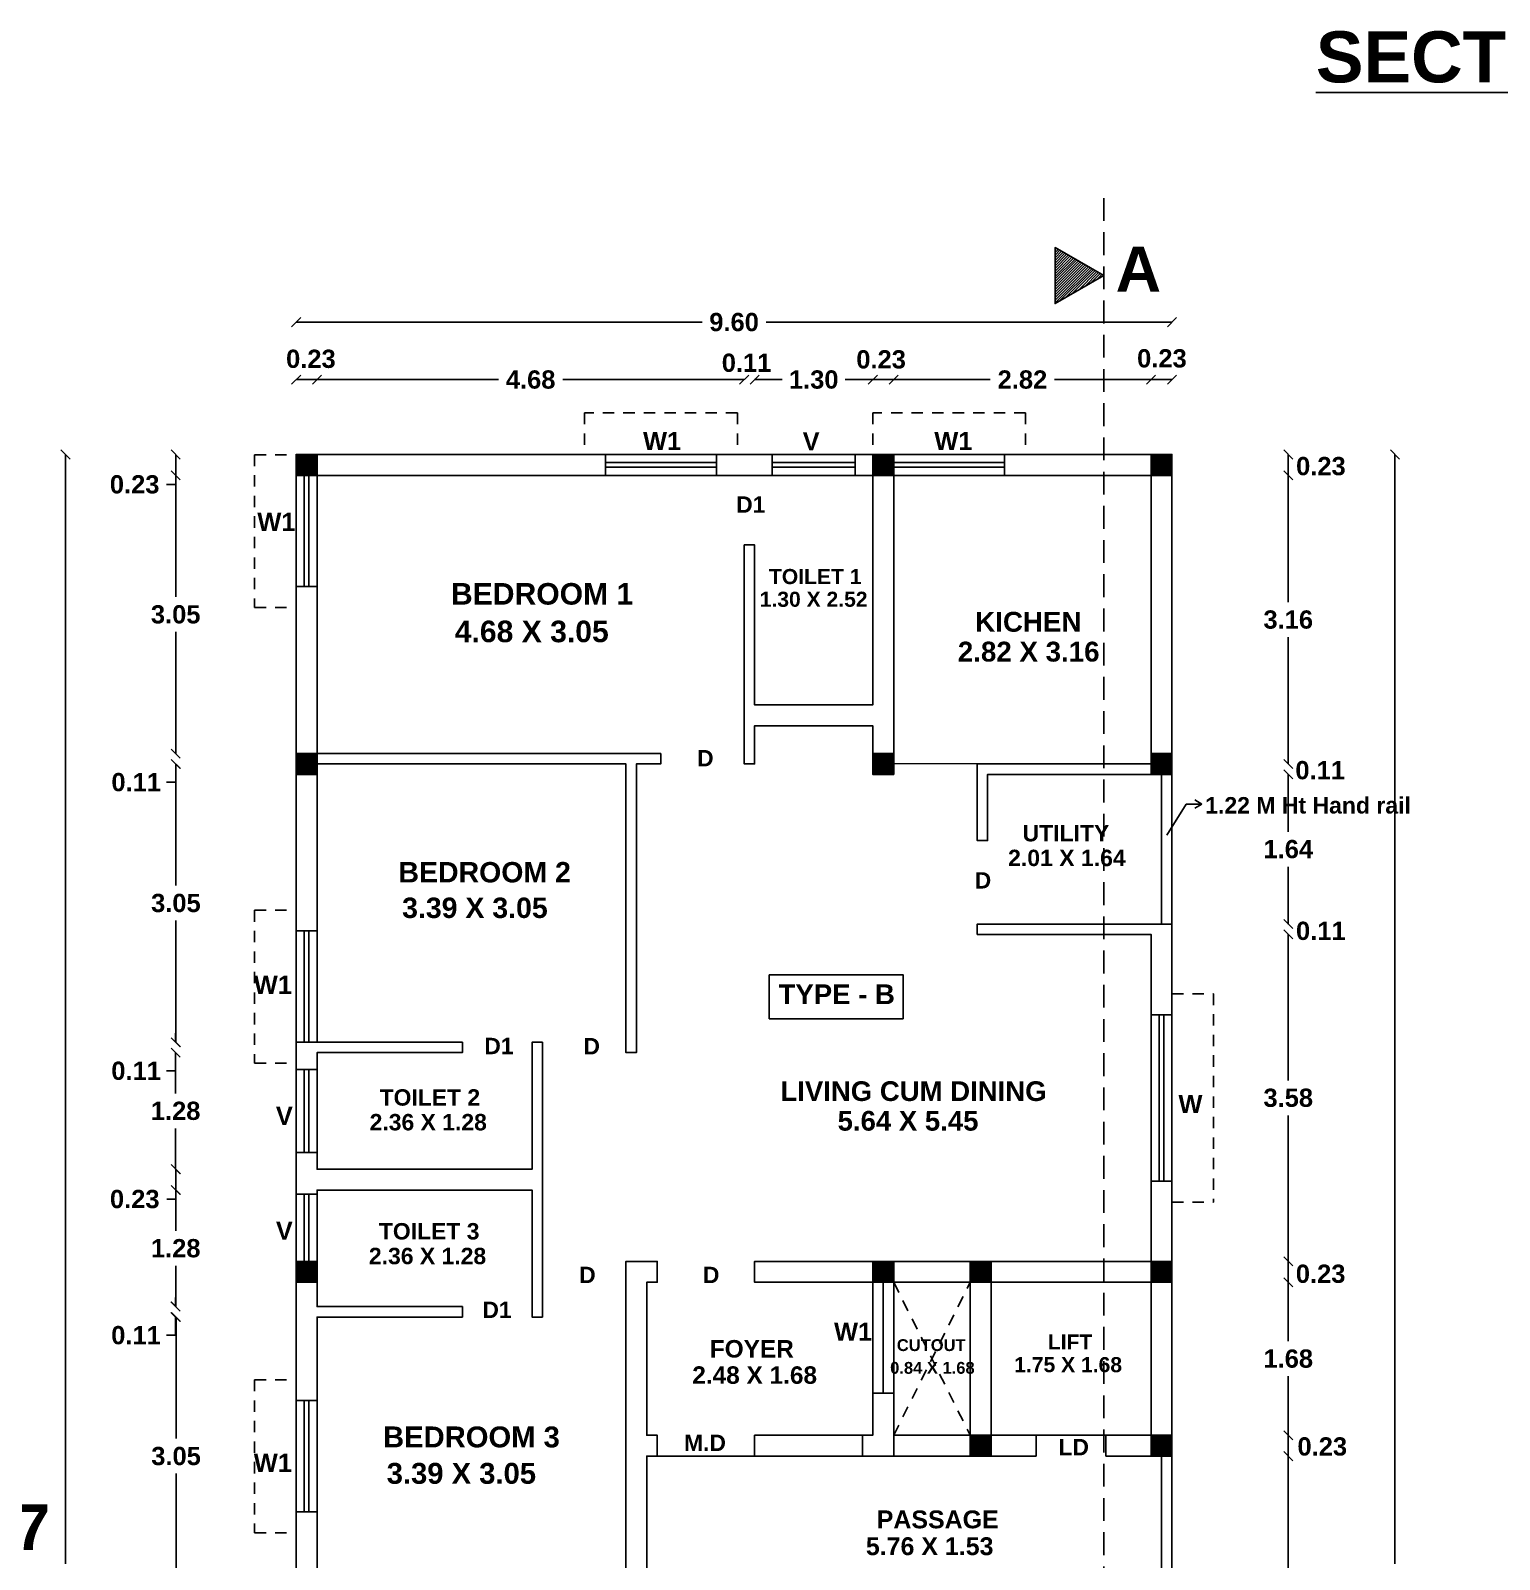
# Model space of a CAD drawing. Header units: metres. Extents: x 7583 to 7845, y 447 to 541.
# Drawn here: x 7645.27 to 7661.38, y 477.62 to 494.38 of the extents above; entities that cross this region are included whole.
import ezdxf

# ---------------------------------------------------------------- set-up
doc = ezdxf.new("R2010")
doc.units = ezdxf.units.M
for name, pattern in [('DASHED', [0.75, 0.5, -0.25]), ('HIDDEN', [0.375, 0.25, -0.125]), ('HIDDEN2', [0.1875, 0.125, -0.0625])]:
    doc.linetypes.add(name, pattern=pattern)
for name, color, linetype in [('BLK_1_FLR_1_BLT_UP_AREA', 1, 'Continuous'), ('BLK_1_FLR_1_BLT_UP_AREA_DEDUCT', 1, 'Continuous'), ('BLK_1_FLR_1_CARPET_AREA', 10, 'Continuous'), ('BLK_1_LVL_1_BLDG_FOOT_PRINT', 1, 'Continuous')]:
    doc.layers.add(name, color=color, linetype=linetype)
for name, color, linetype, lineweight in [('BLK_1_FLR_1_KITCHEN', 1, 'Continuous', 0), ('BLK_1_FLR_1_UNITFA_2', 234, 'Continuous', 0), ('Hatch', 3, 'Continuous', 9)]:
    doc.layers.add(name, color=color, linetype=linetype, lineweight=lineweight)
doc.styles.get("Standard").update_dxf_attribs({"font": 'arialbd.ttf'})
doc.styles.add('style4', font='arialbd.ttf', dxfattribs={"height": 3.81})
doc.dimstyles.get("Standard").update_dxf_attribs({"dimtxt": 0.2, "dimasz": 0.1, "dimexe": 0.18, "dimexo": 0.0625, "dimgap": 0.09, "dimtad": 0, "dimtih": 1, "dimtoh": 1, "dimzin": 0, "dimdsep": 46, "dimtxsty": 'Standard', "dimblk": 'OBLIQUE', "dimcen": 0.09, "dimse1": 1, "dimse2": 1, "dimadec": 0, "dimazin": 0, "dimtfac": 1, "dimtofl": 0, "dimtmove": 0, "dimatfit": 3, "dimfxl": 0, "dimtolj": 1, "dimtzin": 0, "dimarcsym": 0})

# ---------------------------------------------------------------- blocks, each defined once
blk = doc.blocks.new('Column 9 x 9')
at = {"layer": 'Hatch'}
h = blk.add_hatch(dxfattribs=at)
h.set_pattern_fill('ANSI31', color=256, scale=0.1, style=0)
h.paths.add_polyline_path([(9, 0), (0, 0), (0, -9), (9, -9)])
blk.add_lwpolyline([(0, -9), (0, 0), (9, 0), (9, -9)], close=True)
blk = doc.blocks.new('_Oblique')
at = {"color": 0, "linetype": 'ByBlock', "lineweight": -2}
blk.add_line((-0.5, -0.5), (0.5, 0.5), dxfattribs=at)
blk = doc.blocks.new('*D374')
at = {"color": 0, "lineweight": -2}
blk.add_line((7648.186, 490.554), (7648.415, 490.554), dxfattribs=at)
at = {"layer": 'Defpoints', "color": 0}
for p in [(7648.415, 490.554), (7648.186, 489.642), (7648.415, 489.642)]:
    blk.add_point(p, dxfattribs=at)
at = {"color": 0, "lineweight": -2, "xscale": 0.1, "yscale": 0.1, "zscale": 0.1, "rotation": 180}
blk.add_blockref('_Oblique', (7648.186, 490.554), dxfattribs=at)
at = {"color": 0, "lineweight": -2, "xscale": 0.1, "yscale": 0.1, "zscale": 0.1}
blk.add_blockref('_Oblique', (7648.415, 490.554), dxfattribs=at)
at = {"color": 0, "insert": (7648.347, 490.781), "char_height": 0.2, "attachment_point": 5}
blk.add_mtext('\\A1;0.23', dxfattribs=at)
blk = doc.blocks.new('*D375')
at = {"color": 0, "lineweight": -2}
for p, q in [((7648.415, 490.554), (7650.403, 490.554)), ((7653.097, 490.554), (7651.109, 490.554))]:
    blk.add_line(p, q, dxfattribs=at)
at = {"layer": 'Defpoints', "color": 0}
for p in [(7653.097, 490.554), (7648.415, 489.12), (7653.097, 488.743)]:
    blk.add_point(p, dxfattribs=at)
at = {"color": 0, "lineweight": -2, "xscale": 0.1, "yscale": 0.1, "zscale": 0.1, "rotation": 180}
blk.add_blockref('_Oblique', (7648.415, 490.554), dxfattribs=at)
at = {"color": 0, "lineweight": -2, "xscale": 0.1, "yscale": 0.1, "zscale": 0.1}
blk.add_blockref('_Oblique', (7653.097, 490.554), dxfattribs=at)
at = {"color": 0, "insert": (7650.756, 490.554), "char_height": 0.2, "attachment_point": 5}
blk.add_mtext('\\A1;4.68', dxfattribs=at)
blk = doc.blocks.new('*D376')
at = {"color": 0, "lineweight": -2}
for p, q in [((7653.097, 490.554), (7652.997, 490.554)), ((7653.211, 490.554), (7653.311, 490.554))]:
    blk.add_line(p, q, dxfattribs=at)
at = {"layer": 'Defpoints', "color": 0}
for p in [(7653.211, 490.554), (7653.097, 488.609), (7653.211, 488.609)]:
    blk.add_point(p, dxfattribs=at)
at = {"color": 0, "lineweight": -2, "xscale": 0.1, "yscale": 0.1, "zscale": 0.1}
blk.add_blockref('_Oblique', (7653.097, 490.554), dxfattribs=at)
at = {"color": 0, "lineweight": -2, "xscale": 0.1, "yscale": 0.1, "zscale": 0.1, "rotation": 180}
blk.add_blockref('_Oblique', (7653.211, 490.554), dxfattribs=at)
at = {"color": 0, "insert": (7653.123, 490.738), "char_height": 0.2, "attachment_point": 5}
blk.add_mtext('\\A1;0.11', dxfattribs=at)
blk = doc.blocks.new('*D377')
at = {"color": 0, "lineweight": -2}
for p, q in [((7653.211, 490.554), (7653.515, 490.554)), ((7654.507, 490.554), (7654.203, 490.554))]:
    blk.add_line(p, q, dxfattribs=at)
at = {"layer": 'Defpoints', "color": 0}
for p in [(7654.507, 490.554), (7653.211, 488.652), (7654.507, 488.652)]:
    blk.add_point(p, dxfattribs=at)
at = {"color": 0, "lineweight": -2, "xscale": 0.1, "yscale": 0.1, "zscale": 0.1, "rotation": 180}
blk.add_blockref('_Oblique', (7653.211, 490.554), dxfattribs=at)
at = {"color": 0, "lineweight": -2, "xscale": 0.1, "yscale": 0.1, "zscale": 0.1}
blk.add_blockref('_Oblique', (7654.507, 490.554), dxfattribs=at)
at = {"color": 0, "insert": (7653.859, 490.554), "char_height": 0.2, "attachment_point": 5}
blk.add_mtext('\\A1;1.30', dxfattribs=at)
blk = doc.blocks.new('*D378')
at = {"color": 0, "lineweight": -2}
blk.add_line((7654.507, 490.554), (7654.736, 490.554), dxfattribs=at)
at = {"layer": 'Defpoints', "color": 0}
for p in [(7654.736, 490.554), (7654.507, 489.079), (7654.736, 489.079)]:
    blk.add_point(p, dxfattribs=at)
at = {"color": 0, "lineweight": -2, "xscale": 0.1, "yscale": 0.1, "zscale": 0.1, "rotation": 180}
blk.add_blockref('_Oblique', (7654.507, 490.554), dxfattribs=at)
at = {"color": 0, "lineweight": -2, "xscale": 0.1, "yscale": 0.1, "zscale": 0.1}
blk.add_blockref('_Oblique', (7654.736, 490.554), dxfattribs=at)
at = {"color": 0, "insert": (7654.598, 490.775), "char_height": 0.2, "attachment_point": 5}
blk.add_mtext('\\A1;0.23', dxfattribs=at)
blk = doc.blocks.new('*D379')
at = {"color": 0, "lineweight": -2}
for p, q in [((7654.736, 490.554), (7655.795, 490.554)), ((7657.557, 490.554), (7656.498, 490.554))]:
    blk.add_line(p, q, dxfattribs=at)
at = {"layer": 'Defpoints', "color": 0}
for p in [(7657.557, 490.554), (7654.736, 488.839), (7657.557, 488.839)]:
    blk.add_point(p, dxfattribs=at)
at = {"color": 0, "lineweight": -2, "xscale": 0.1, "yscale": 0.1, "zscale": 0.1, "rotation": 180}
blk.add_blockref('_Oblique', (7654.736, 490.554), dxfattribs=at)
at = {"color": 0, "lineweight": -2, "xscale": 0.1, "yscale": 0.1, "zscale": 0.1}
blk.add_blockref('_Oblique', (7657.557, 490.554), dxfattribs=at)
at = {"color": 0, "insert": (7656.147, 490.554), "char_height": 0.2, "attachment_point": 5}
blk.add_mtext('\\A1;2.82', dxfattribs=at)
blk = doc.blocks.new('*D332')
at = {"color": 0, "lineweight": -2}
blk.add_line((7657.557, 490.554), (7657.786, 490.554), dxfattribs=at)
at = {"layer": 'Defpoints', "color": 0}
for p in [(7657.786, 490.554), (7657.557, 488.939), (7657.786, 488.939)]:
    blk.add_point(p, dxfattribs=at)
at = {"color": 0, "lineweight": -2, "xscale": 0.1, "yscale": 0.1, "zscale": 0.1, "rotation": 180}
blk.add_blockref('_Oblique', (7657.557, 490.554), dxfattribs=at)
at = {"color": 0, "lineweight": -2, "xscale": 0.1, "yscale": 0.1, "zscale": 0.1}
blk.add_blockref('_Oblique', (7657.786, 490.554), dxfattribs=at)
at = {"color": 0, "insert": (7657.676, 490.786), "char_height": 0.2, "attachment_point": 5}
blk.add_mtext('\\A1;0.23', dxfattribs=at)
blk = doc.blocks.new('*D380')
at = {"color": 0, "lineweight": -2}
for p, q in [((7646.865, 489.505), (7646.865, 488.172)), ((7646.865, 486.455), (7646.865, 487.788))]:
    blk.add_line(p, q, dxfattribs=at)
at = {"layer": 'Defpoints', "color": 0}
for p in [(7646.865, 489.505), (7649.034, 489.505), (7649.034, 486.455)]:
    blk.add_point(p, dxfattribs=at)
at = {"color": 0, "lineweight": -2, "xscale": 0.1, "yscale": 0.1, "zscale": 0.1}
for p, rotation in [((7646.865, 489.505), 90), ((7646.865, 486.455), 270)]:
    blk.add_blockref('_Oblique', p, dxfattribs=dict(at, rotation=rotation))
at = {"color": 0, "insert": (7646.865, 487.98), "char_height": 0.2, "attachment_point": 5}
blk.add_mtext('\\A1;3.05', dxfattribs=at)
blk = doc.blocks.new('*D381')
at = {"color": 0, "lineweight": -2}
for p, q in [((7646.865, 489.734), (7646.865, 489.505)), ((7646.865, 489.405), (7646.765, 489.405)), ((7646.865, 489.505), (7646.865, 489.405))]:
    blk.add_line(p, q, dxfattribs=at)
at = {"layer": 'Defpoints', "color": 0}
for p in [(7648.767, 489.734), (7646.865, 489.505), (7648.767, 489.505)]:
    blk.add_point(p, dxfattribs=at)
at = {"color": 0, "lineweight": -2, "xscale": 0.1, "yscale": 0.1, "zscale": 0.1}
for p, rotation in [((7646.865, 489.734), 90), ((7646.865, 489.505), 270)]:
    blk.add_blockref('_Oblique', p, dxfattribs=dict(at, rotation=rotation))
at = {"color": 0, "insert": (7646.415, 489.405), "char_height": 0.2, "attachment_point": 5}
blk.add_mtext('\\A1;0.23', dxfattribs=at)
blk = doc.blocks.new('*D382')
at = {"color": 0, "lineweight": -2}
for p, q in [((7646.865, 486.455), (7646.865, 486.555)), ((7646.865, 486.341), (7646.865, 486.141)), ((7646.865, 486.141), (7646.765, 486.141))]:
    blk.add_line(p, q, dxfattribs=at)
at = {"layer": 'Defpoints', "color": 0}
for p in [(7646.865, 486.341), (7649.089, 486.455), (7649.089, 486.341)]:
    blk.add_point(p, dxfattribs=at)
at = {"color": 0, "lineweight": -2, "xscale": 0.1, "yscale": 0.1, "zscale": 0.1}
for p, rotation in [((7646.865, 486.455), 270), ((7646.865, 486.341), 90)]:
    blk.add_blockref('_Oblique', p, dxfattribs=dict(at, rotation=rotation))
at = {"color": 0, "insert": (7646.432, 486.141), "char_height": 0.2, "attachment_point": 5}
blk.add_mtext('\\A1;0.11', dxfattribs=at)
blk = doc.blocks.new('*D383')
at = {"color": 0, "lineweight": -2}
for p, q in [((7646.867, 486.341), (7646.867, 485.008)), ((7646.867, 483.291), (7646.867, 484.624))]:
    blk.add_line(p, q, dxfattribs=at)
at = {"layer": 'Defpoints', "color": 0}
for p in [(7649.091, 486.341), (7646.867, 483.291), (7649.097, 483.291)]:
    blk.add_point(p, dxfattribs=at)
at = {"color": 0, "lineweight": -2, "xscale": 0.1, "yscale": 0.1, "zscale": 0.1}
for p, rotation in [((7646.867, 486.341), 90), ((7646.867, 483.291), 270)]:
    blk.add_blockref('_Oblique', p, dxfattribs=dict(at, rotation=rotation))
at = {"color": 0, "insert": (7646.867, 484.816), "char_height": 0.2, "attachment_point": 5}
blk.add_mtext('\\A1;3.05', dxfattribs=at)
blk = doc.blocks.new('*D384')
at = {"color": 0, "lineweight": -2}
for p, q in [((7646.864, 483.291), (7646.864, 483.391)), ((7646.864, 483.177), (7646.864, 482.977)), ((7646.864, 482.977), (7646.764, 482.977))]:
    blk.add_line(p, q, dxfattribs=at)
at = {"layer": 'Defpoints', "color": 0}
for p in [(7646.864, 483.177), (7648.844, 483.291), (7648.844, 483.177)]:
    blk.add_point(p, dxfattribs=at)
at = {"color": 0, "lineweight": -2, "xscale": 0.1, "yscale": 0.1, "zscale": 0.1}
for p, rotation in [((7646.864, 483.291), 270), ((7646.864, 483.177), 90)]:
    blk.add_blockref('_Oblique', p, dxfattribs=dict(at, rotation=rotation))
at = {"color": 0, "insert": (7646.431, 482.977), "char_height": 0.2, "attachment_point": 5}
blk.add_mtext('\\A1;0.11', dxfattribs=at)
blk = doc.blocks.new('*D385')
at = {"color": 0, "lineweight": -2}
for p, q in [((7646.864, 483.177), (7646.864, 482.73)), ((7646.864, 481.899), (7646.864, 482.346))]:
    blk.add_line(p, q, dxfattribs=at)
at = {"layer": 'Defpoints', "color": 0}
for p in [(7648.964, 483.177), (7646.864, 481.899), (7648.964, 481.899)]:
    blk.add_point(p, dxfattribs=at)
at = {"color": 0, "lineweight": -2, "xscale": 0.1, "yscale": 0.1, "zscale": 0.1}
for p, rotation in [((7646.864, 483.177), 90), ((7646.864, 481.899), 270)]:
    blk.add_blockref('_Oblique', p, dxfattribs=dict(at, rotation=rotation))
at = {"color": 0, "insert": (7646.864, 482.538), "char_height": 0.2, "attachment_point": 5}
blk.add_mtext('\\A1;1.28', dxfattribs=at)
blk = doc.blocks.new('*D386')
at = {"color": 0, "lineweight": -2}
for p, q in [((7646.866, 481.899), (7646.866, 481.671)), ((7646.866, 481.671), (7646.866, 481.571)), ((7646.866, 481.571), (7646.766, 481.571))]:
    blk.add_line(p, q, dxfattribs=at)
at = {"layer": 'Defpoints', "color": 0}
for p in [(7648.717, 481.899), (7646.866, 481.671), (7648.717, 481.671)]:
    blk.add_point(p, dxfattribs=at)
at = {"color": 0, "lineweight": -2, "xscale": 0.1, "yscale": 0.1, "zscale": 0.1}
for p, rotation in [((7646.866, 481.899), 90), ((7646.866, 481.671), 270)]:
    blk.add_blockref('_Oblique', p, dxfattribs=dict(at, rotation=rotation))
at = {"color": 0, "insert": (7646.416, 481.571), "char_height": 0.2, "attachment_point": 5}
blk.add_mtext('\\A1;0.23', dxfattribs=at)
blk = doc.blocks.new('*D387')
at = {"color": 0, "lineweight": -2}
for p, q in [((7646.865, 481.671), (7646.865, 481.224)), ((7646.865, 480.394), (7646.865, 480.84))]:
    blk.add_line(p, q, dxfattribs=at)
at = {"layer": 'Defpoints', "color": 0}
for p in [(7648.872, 481.671), (7646.865, 480.394), (7648.872, 480.394)]:
    blk.add_point(p, dxfattribs=at)
at = {"color": 0, "lineweight": -2, "xscale": 0.1, "yscale": 0.1, "zscale": 0.1}
for p, rotation in [((7646.865, 481.671), 90), ((7646.865, 480.394), 270)]:
    blk.add_blockref('_Oblique', p, dxfattribs=dict(at, rotation=rotation))
at = {"color": 0, "insert": (7646.865, 481.032), "char_height": 0.2, "attachment_point": 5}
blk.add_mtext('\\A1;1.28', dxfattribs=at)
blk = doc.blocks.new('*D388')
at = {"color": 0, "lineweight": -2}
for p, q in [((7646.863, 480.394), (7646.863, 480.494)), ((7646.863, 480.279), (7646.863, 480.079)), ((7646.863, 480.079), (7646.763, 480.079))]:
    blk.add_line(p, q, dxfattribs=at)
at = {"layer": 'Defpoints', "color": 0}
for p in [(7649.212, 480.394), (7646.863, 480.279), (7649.212, 480.279)]:
    blk.add_point(p, dxfattribs=at)
at = {"color": 0, "lineweight": -2, "xscale": 0.1, "yscale": 0.1, "zscale": 0.1}
for p, rotation in [((7646.863, 480.394), 270), ((7646.863, 480.279), 90)]:
    blk.add_blockref('_Oblique', p, dxfattribs=dict(at, rotation=rotation))
at = {"color": 0, "insert": (7646.43, 480.079), "char_height": 0.2, "attachment_point": 5}
blk.add_mtext('\\A1;0.11', dxfattribs=at)
blk = doc.blocks.new('*D389')
at = {"color": 0, "lineweight": -2}
for p, q in [((7646.869, 480.279), (7646.869, 478.946)), ((7646.869, 477.229), (7646.869, 478.562))]:
    blk.add_line(p, q, dxfattribs=at)
at = {"layer": 'Defpoints', "color": 0}
for p in [(7649.435, 480.279), (7646.869, 477.229), (7649.435, 477.229)]:
    blk.add_point(p, dxfattribs=at)
at = {"color": 0, "lineweight": -2, "xscale": 0.1, "yscale": 0.1, "zscale": 0.1}
for p, rotation in [((7646.869, 480.279), 90), ((7646.869, 477.229), 270)]:
    blk.add_blockref('_Oblique', p, dxfattribs=dict(at, rotation=rotation))
at = {"color": 0, "insert": (7646.869, 478.754), "char_height": 0.2, "attachment_point": 5}
blk.add_mtext('\\A1;3.05', dxfattribs=at)
blk = doc.blocks.new('*D397')
at = {"color": 0, "lineweight": -2}
for p, q in [((7645.657, 489.734), (7645.657, 477.572)), ((7645.657, 465.029), (7645.657, 477.191))]:
    blk.add_line(p, q, dxfattribs=at)
at = {"layer": 'Defpoints', "color": 0}
for p in [(7649.376, 489.734), (7645.657, 465.029), (7649.376, 465.029)]:
    blk.add_point(p, dxfattribs=at)
at = {"color": 0, "lineweight": -2, "xscale": 0.1, "yscale": 0.1, "zscale": 0.1}
for p, rotation in [((7645.657, 489.734), 90), ((7645.657, 465.029), 270)]:
    blk.add_blockref('_Oblique', p, dxfattribs=dict(at, rotation=rotation))
at = {"color": 0, "insert": (7645.657, 477.382), "char_height": 0.2, "attachment_point": 5}
blk.add_mtext('\\A1;24.71', dxfattribs=at)
blk = doc.blocks.new('*D398')
at = {"color": 0, "lineweight": -2}
for p, q in [((7648.186, 491.184), (7652.635, 491.184)), ((7657.786, 491.184), (7653.337, 491.184))]:
    blk.add_line(p, q, dxfattribs=at)
at = {"layer": 'Defpoints', "color": 0}
for p in [(7657.786, 491.184), (7648.186, 489.734), (7657.786, 489.734)]:
    blk.add_point(p, dxfattribs=at)
at = {"color": 0, "lineweight": -2, "xscale": 0.1, "yscale": 0.1, "zscale": 0.1, "rotation": 180}
blk.add_blockref('_Oblique', (7648.186, 491.184), dxfattribs=at)
at = {"color": 0, "lineweight": -2, "xscale": 0.1, "yscale": 0.1, "zscale": 0.1}
blk.add_blockref('_Oblique', (7657.786, 491.184), dxfattribs=at)
at = {"color": 0, "insert": (7652.986, 491.184), "char_height": 0.2, "attachment_point": 5}
blk.add_mtext('\\A1;9.60', dxfattribs=at)
blk = doc.blocks.new('*D399')
at = {"color": 0, "lineweight": -2}
blk.add_line((7659.061, 489.734), (7659.061, 489.505), dxfattribs=at)
at = {"layer": 'Defpoints', "color": 0}
for p in [(7657.399, 489.734), (7657.399, 489.505), (7659.061, 489.505)]:
    blk.add_point(p, dxfattribs=at)
at = {"color": 0, "lineweight": -2, "xscale": 0.1, "yscale": 0.1, "zscale": 0.1}
for p, rotation in [((7659.061, 489.734), 90), ((7659.061, 489.505), 270)]:
    blk.add_blockref('_Oblique', p, dxfattribs=dict(at, rotation=rotation))
at = {"color": 0, "insert": (7659.419, 489.605), "char_height": 0.2, "attachment_point": 5}
blk.add_mtext('\\A1;0.23', dxfattribs=at)
blk = doc.blocks.new('*D400')
at = {"color": 0, "lineweight": -2}
for p, q in [((7659.061, 489.505), (7659.061, 488.115)), ((7659.061, 486.341), (7659.061, 487.731))]:
    blk.add_line(p, q, dxfattribs=at)
at = {"layer": 'Defpoints', "color": 0}
for p in [(7657.29, 489.505), (7657.29, 486.341), (7659.061, 486.341)]:
    blk.add_point(p, dxfattribs=at)
at = {"color": 0, "lineweight": -2, "xscale": 0.1, "yscale": 0.1, "zscale": 0.1}
for p, rotation in [((7659.061, 489.505), 90), ((7659.061, 486.341), 270)]:
    blk.add_blockref('_Oblique', p, dxfattribs=dict(at, rotation=rotation))
at = {"color": 0, "insert": (7659.061, 487.923), "char_height": 0.2, "attachment_point": 5}
blk.add_mtext('\\A1;3.16', dxfattribs=at)
blk = doc.blocks.new('*D401')
at = {"color": 0, "lineweight": -2}
for p, q in [((7659.061, 486.341), (7659.061, 486.441)), ((7659.061, 486.227), (7659.061, 486.127))]:
    blk.add_line(p, q, dxfattribs=at)
at = {"layer": 'Defpoints', "color": 0}
for p in [(7657.012, 486.341), (7657.012, 486.227), (7659.061, 486.227)]:
    blk.add_point(p, dxfattribs=at)
at = {"color": 0, "lineweight": -2, "xscale": 0.1, "yscale": 0.1, "zscale": 0.1}
for p, rotation in [((7659.061, 486.341), 270), ((7659.061, 486.227), 90)]:
    blk.add_blockref('_Oblique', p, dxfattribs=dict(at, rotation=rotation))
at = {"color": 0, "insert": (7659.411, 486.272), "char_height": 0.2, "attachment_point": 5}
blk.add_mtext('\\A1;0.11', dxfattribs=at)
blk = doc.blocks.new('*D402')
at = {"color": 0, "lineweight": -2}
for p, q in [((7659.061, 486.227), (7659.061, 485.599)), ((7659.061, 484.587), (7659.061, 485.215))]:
    blk.add_line(p, q, dxfattribs=at)
at = {"layer": 'Defpoints', "color": 0}
for p in [(7657.16, 486.227), (7657.16, 484.587), (7659.061, 484.587)]:
    blk.add_point(p, dxfattribs=at)
at = {"color": 0, "lineweight": -2, "xscale": 0.1, "yscale": 0.1, "zscale": 0.1}
for p, rotation in [((7659.061, 486.227), 90), ((7659.061, 484.587), 270)]:
    blk.add_blockref('_Oblique', p, dxfattribs=dict(at, rotation=rotation))
at = {"color": 0, "insert": (7659.061, 485.407), "char_height": 0.2, "attachment_point": 5}
blk.add_mtext('\\A1;1.64', dxfattribs=at)
blk = doc.blocks.new('*D403')
at = {"color": 0, "lineweight": -2}
for p, q in [((7659.061, 484.587), (7659.061, 484.687)), ((7659.061, 484.473), (7659.061, 484.373))]:
    blk.add_line(p, q, dxfattribs=at)
at = {"layer": 'Defpoints', "color": 0}
for p in [(7656.591, 484.587), (7656.591, 484.473), (7659.061, 484.473)]:
    blk.add_point(p, dxfattribs=at)
at = {"color": 0, "lineweight": -2, "xscale": 0.1, "yscale": 0.1, "zscale": 0.1}
for p, rotation in [((7659.061, 484.587), 270), ((7659.061, 484.473), 90)]:
    blk.add_blockref('_Oblique', p, dxfattribs=dict(at, rotation=rotation))
at = {"color": 0, "insert": (7659.418, 484.511), "char_height": 0.2, "attachment_point": 5}
blk.add_mtext('\\A1;0.11', dxfattribs=at)
blk = doc.blocks.new('*D404')
at = {"color": 0, "lineweight": -2}
for p, q in [((7659.061, 484.473), (7659.061, 482.873)), ((7659.061, 480.889), (7659.061, 482.489))]:
    blk.add_line(p, q, dxfattribs=at)
at = {"layer": 'Defpoints', "color": 0}
for p in [(7656.984, 484.473), (7656.984, 480.889), (7659.061, 480.889)]:
    blk.add_point(p, dxfattribs=at)
at = {"color": 0, "lineweight": -2, "xscale": 0.1, "yscale": 0.1, "zscale": 0.1}
for p, rotation in [((7659.061, 484.473), 90), ((7659.061, 480.889), 270)]:
    blk.add_blockref('_Oblique', p, dxfattribs=dict(at, rotation=rotation))
at = {"color": 0, "insert": (7659.061, 482.681), "char_height": 0.2, "attachment_point": 5}
blk.add_mtext('\\A1;3.58', dxfattribs=at)
blk = doc.blocks.new('*D405')
at = {"color": 0, "lineweight": -2}
blk.add_line((7659.061, 480.889), (7659.061, 480.66), dxfattribs=at)
at = {"layer": 'Defpoints', "color": 0}
for p in [(7656.679, 480.889), (7656.68, 480.66), (7659.061, 480.66)]:
    blk.add_point(p, dxfattribs=at)
at = {"color": 0, "lineweight": -2, "xscale": 0.1, "yscale": 0.1, "zscale": 0.1}
for p, rotation in [((7659.061, 480.889), 90), ((7659.061, 480.66), 270)]:
    blk.add_blockref('_Oblique', p, dxfattribs=dict(at, rotation=rotation))
at = {"color": 0, "insert": (7659.416, 480.752), "char_height": 0.2, "attachment_point": 5}
blk.add_mtext('\\A1;0.23', dxfattribs=at)
blk = doc.blocks.new('*D406')
at = {"color": 0, "lineweight": -2}
for p, q in [((7659.061, 480.66), (7659.061, 480.014)), ((7659.061, 478.983), (7659.061, 479.629))]:
    blk.add_line(p, q, dxfattribs=at)
at = {"layer": 'Defpoints', "color": 0}
for p in [(7657.285, 480.66), (7657.285, 478.983), (7659.061, 478.983)]:
    blk.add_point(p, dxfattribs=at)
at = {"color": 0, "lineweight": -2, "xscale": 0.1, "yscale": 0.1, "zscale": 0.1}
for p, rotation in [((7659.061, 480.66), 90), ((7659.061, 478.983), 270)]:
    blk.add_blockref('_Oblique', p, dxfattribs=dict(at, rotation=rotation))
at = {"color": 0, "insert": (7659.061, 479.822), "char_height": 0.2, "attachment_point": 5}
blk.add_mtext('\\A1;1.68', dxfattribs=at)
blk = doc.blocks.new('*D407')
at = {"color": 0, "lineweight": -2}
blk.add_line((7659.061, 478.983), (7659.061, 478.754), dxfattribs=at)
at = {"layer": 'Defpoints', "color": 0}
for p in [(7657.135, 478.983), (7657.135, 478.754), (7659.061, 478.754)]:
    blk.add_point(p, dxfattribs=at)
at = {"color": 0, "lineweight": -2, "xscale": 0.1, "yscale": 0.1, "zscale": 0.1}
for p, rotation in [((7659.061, 478.983), 90), ((7659.061, 478.754), 270)]:
    blk.add_blockref('_Oblique', p, dxfattribs=dict(at, rotation=rotation))
at = {"color": 0, "insert": (7659.434, 478.859), "char_height": 0.2, "attachment_point": 5}
blk.add_mtext('\\A1;0.23', dxfattribs=at)
blk = doc.blocks.new('*D408')
at = {"color": 0, "lineweight": -2}
for p, q in [((7659.061, 478.754), (7659.061, 476.602)), ((7659.061, 474.065), (7659.061, 476.217))]:
    blk.add_line(p, q, dxfattribs=at)
at = {"layer": 'Defpoints', "color": 0}
for p in [(7657.207, 478.754), (7657.03, 474.065), (7659.061, 474.065)]:
    blk.add_point(p, dxfattribs=at)
at = {"color": 0, "lineweight": -2, "xscale": 0.1, "yscale": 0.1, "zscale": 0.1}
for p, rotation in [((7659.061, 478.754), 90), ((7659.061, 474.065), 270)]:
    blk.add_blockref('_Oblique', p, dxfattribs=dict(at, rotation=rotation))
at = {"color": 0, "insert": (7659.061, 476.409), "char_height": 0.2, "attachment_point": 5}
blk.add_mtext('\\A1;4.69', dxfattribs=at)
blk = doc.blocks.new('*D425')
at = {"color": 0, "lineweight": -2}
for p, q in [((7660.231, 489.734), (7660.231, 477.572)), ((7660.231, 465.029), (7660.231, 477.191))]:
    blk.add_line(p, q, dxfattribs=at)
at = {"layer": 'Defpoints', "color": 0}
for p in [(7657.786, 489.734), (7660.231, 489.734), (7657.786, 465.029)]:
    blk.add_point(p, dxfattribs=at)
at = {"color": 0, "lineweight": -2, "xscale": 0.1, "yscale": 0.1, "zscale": 0.1}
for p, rotation in [((7660.231, 489.734), 90), ((7660.231, 465.029), 270)]:
    blk.add_blockref('_Oblique', p, dxfattribs=dict(at, rotation=rotation))
at = {"color": 0, "insert": (7660.231, 477.382), "char_height": 0.2, "attachment_point": 5}
blk.add_mtext('\\A1;24.71', dxfattribs=at)

msp = doc.modelspace()

# ---------------------------------------------------------------- hatches: boundary and pattern name
h = msp.add_hatch()
h.set_pattern_fill('ANSI31', color=256, scale=0.163994, style=0)
h.set_pattern_definition([(45, (8245.12038, 339.744415), (-0.0144951518, 0.0144951518), [])])
h.paths.add_polyline_path([(7656.505, 492.002), (7657.038, 491.695), (7656.505, 491.387)])

# ---------------------------------------------------------------- linework, layer by layer
at = {"linetype": 'HIDDEN'}
msp.add_line((7657.038, 492.545), (7657.038, 462.658), dxfattribs=at)
at = {"linetype": 'HIDDEN2'}
for p, q in [((7651.347, 490.19), (7651.347, 489.734)), ((7653.022, 490.19), (7651.347, 490.19)), ((7653.022, 490.19), (7653.022, 489.734)), ((7654.507, 490.19), (7654.507, 489.734)), ((7656.182, 490.19), (7654.507, 490.19)), ((7656.182, 490.19), (7656.182, 489.734)), ((7647.73, 489.731), (7648.186, 489.731)), ((7647.73, 489.731), (7647.73, 488.056)), ((7647.73, 488.056), (7648.186, 488.056)), ((7647.73, 484.737), (7648.186, 484.737)), ((7647.73, 484.737), (7647.73, 483.062)), ((7657.786, 483.823), (7658.242, 483.823)), ((7658.242, 483.823), (7658.242, 481.539)), ((7647.73, 483.062), (7648.186, 483.062)), ((7657.786, 481.539), (7658.242, 481.539)), ((7654.736, 478.983), (7655.575, 480.66)), ((7654.736, 480.66), (7655.575, 478.983)), ((7647.73, 479.59), (7648.186, 479.59)), ((7647.73, 479.59), (7647.73, 477.915)), ((7647.73, 477.915), (7648.186, 477.915))]:
    msp.add_line(p, q, dxfattribs=at)
for p, q in [((7651.577, 489.734), (7648.186, 489.734)), ((7648.186, 489.734), (7648.186, 489.505)), ((7648.186, 489.734), (7648.186, 489.505)), ((7652.793, 489.734), (7651.577, 489.734)), ((7651.577, 489.734), (7651.577, 489.505)), ((7652.793, 489.734), (7652.793, 489.505)), ((7653.405, 489.734), (7652.793, 489.734)), ((7653.405, 489.505), (7653.405, 489.734)), ((7653.405, 489.734), (7654.313, 489.734)), ((7654.313, 489.505), (7654.313, 489.734)), ((7654.736, 489.734), (7655.952, 489.734)), ((7655.346, 489.734), (7657.786, 489.734)), ((7655.952, 489.505), (7655.952, 489.734)), ((7648.186, 489.505), (7651.577, 489.505)), ((7648.186, 488.285), (7648.186, 489.505)), ((7648.415, 489.505), (7648.415, 488.285)), ((7651.577, 489.505), (7652.793, 489.505)), ((7652.793, 489.505), (7653.405, 489.505)), ((7654.313, 489.505), (7653.405, 489.505)), ((7655.952, 489.505), (7654.736, 489.505)), ((7657.557, 489.505), (7655.346, 489.505)), ((7657.557, 486.341), (7657.557, 489.505)), ((7648.415, 488.285), (7648.186, 488.285)), ((7648.186, 484.511), (7648.186, 488.285)), ((7648.415, 488.285), (7648.415, 486.455)), ((7648.415, 486.455), (7652.182, 486.455)), ((7651.8, 486.341), (7648.415, 486.341)), ((7648.415, 486.341), (7648.415, 484.511)), ((7651.8, 483.177), (7651.8, 486.341)), ((7652.182, 486.341), (7651.915, 486.341)), ((7651.915, 486.341), (7651.915, 483.177)), ((7652.182, 486.455), (7652.182, 486.341)), ((7657.557, 486.341), (7655.765, 486.341)), ((7657.557, 486.227), (7655.765, 486.227)), ((7657.672, 486.227), (7657.672, 484.587)), ((7657.786, 484.587), (7657.786, 486.227)), ((7657.729, 485.562), (7657.942, 485.901)), ((7657.942, 485.901), (7658.113, 485.901)), ((7658.113, 485.901), (7658.038, 485.947)), ((7658.113, 485.901), (7658.038, 485.856)), ((7648.415, 484.511), (7648.186, 484.511)), ((7648.186, 484.511), (7648.186, 483.291)), ((7648.415, 484.511), (7648.415, 483.291)), ((7655.651, 484.587), (7655.651, 484.473)), ((7657.557, 483.593), (7657.786, 483.593)), ((7657.557, 483.593), (7657.557, 481.769)), ((7657.786, 483.593), (7657.786, 481.769)), ((7648.186, 483.291), (7650.008, 483.291)), ((7648.186, 482.992), (7648.186, 483.291)), ((7650.008, 483.177), (7648.415, 483.177)), ((7648.415, 483.177), (7648.415, 482.992)), ((7650.008, 483.291), (7650.008, 483.177)), ((7651.915, 483.177), (7651.8, 483.177)), ((7648.415, 482.992), (7648.186, 482.992)), ((7648.186, 482.992), (7648.186, 482.084)), ((7648.186, 482.992), (7648.415, 482.992)), ((7648.415, 482.084), (7648.415, 482.992)), ((7657.557, 481.769), (7657.786, 481.769)), ((7648.186, 481.627), (7648.186, 480.889)), ((7648.415, 480.889), (7648.415, 481.627)), ((7654.507, 479.444), (7654.507, 480.66)), ((7654.622, 479.444), (7654.622, 480.66)), ((7654.736, 480.66), (7654.736, 479.444)), ((7648.186, 479.364), (7648.186, 478.144)), ((7648.415, 478.144), (7648.415, 479.364)), ((7654.736, 478.983), (7655.575, 478.983)), ((7656.299, 478.983), (7656.299, 478.754)), ((7656.299, 478.983), (7657.062, 478.983)), ((7657.062, 478.983), (7657.062, 478.754)), ((7653.211, 478.754), (7652.143, 478.754)), ((7655.575, 478.754), (7654.736, 478.754)), ((7657.672, 477.229), (7657.672, 478.754))]:
    msp.add_line(p, q)
for points in [[(7657.038, 491.695), (7656.505, 491.387), (7656.505, 492.002)], [(7648.186, 489.734), (7657.786, 489.734), (7657.786, 465.029), (7648.186, 465.029)], [(7652.793, 489.645), (7651.577, 489.645), (7651.577, 489.594), (7652.793, 489.594)], [(7654.313, 489.645), (7653.405, 489.645), (7653.405, 489.594), (7654.313, 489.594)], [(7655.952, 489.645), (7654.736, 489.645), (7654.736, 489.594), (7655.952, 489.594)], [(7648.275, 489.505), (7648.275, 488.285), (7648.326, 488.285), (7648.326, 489.505)], [(7648.275, 484.511), (7648.275, 483.291), (7648.326, 483.291), (7648.326, 484.511)], [(7653.372, 484.03), (7654.839, 484.03), (7654.839, 483.548), (7653.372, 483.548)], [(7657.646, 483.593), (7657.646, 481.769), (7657.697, 481.769), (7657.697, 483.593)], [(7650.885, 483.291), (7650.771, 483.291), (7650.771, 481.899), (7648.415, 481.899), (7648.415, 482.084), (7648.186, 482.084), (7648.186, 481.627), (7648.415, 481.627), (7648.415, 481.671), (7650.771, 481.671), (7650.771, 480.279), (7650.885, 480.279)], [(7648.326, 482.084), (7648.326, 482.992), (7648.275, 482.992), (7648.275, 482.084)], [(7648.326, 480.889), (7648.326, 481.627), (7648.275, 481.627), (7648.275, 480.889)], [(7648.415, 480.279), (7648.415, 479.364), (7648.186, 479.364), (7648.186, 480.279), (7648.186, 480.889), (7648.415, 480.889), (7648.415, 480.394), (7650.008, 480.394), (7650.008, 480.279)], [(7655.575, 478.983), (7654.736, 478.983), (7654.736, 480.66), (7655.575, 480.66)], [(7648.326, 478.144), (7648.326, 479.364), (7648.275, 479.364), (7648.275, 478.144)], [(7654.736, 479.444), (7654.507, 479.444), (7654.507, 478.983), (7654.393, 478.983), (7654.393, 478.754), (7654.736, 478.754)]]:
    msp.add_lwpolyline(points, close=True)
for points in [[(7654.313, 489.734), (7654.736, 489.734), (7654.736, 486.227), (7654.507, 486.227), (7654.507, 486.76), (7653.211, 486.76), (7653.211, 486.341), (7653.097, 486.341), (7653.097, 488.743), (7653.211, 488.743), (7653.211, 486.989), (7654.507, 486.989), (7654.507, 489.505), (7654.313, 489.505)], [(7657.786, 489.734), (7657.786, 486.227), (7657.557, 486.227)], [(7655.765, 486.341), (7655.651, 486.341), (7655.651, 485.502), (7655.765, 485.502), (7655.765, 486.227)], [(7657.786, 483.593), (7657.786, 484.587), (7655.651, 484.587)], [(7655.651, 484.473), (7657.557, 484.473), (7657.557, 483.593)], [(7657.062, 478.754), (7657.786, 478.754), (7657.786, 481.769)], [(7657.557, 481.769), (7657.557, 480.889)], [(7651.8, 477.229), (7651.8, 480.889), (7652.143, 480.889), (7652.143, 480.66), (7652.029, 480.66), (7652.029, 478.983), (7652.143, 478.983), (7652.143, 478.754), (7652.029, 478.754), (7652.029, 477.229)], [(7655.575, 480.66), (7653.211, 480.66), (7653.211, 480.889), (7655.575, 480.889)], [(7657.557, 480.889), (7655.575, 480.889), (7655.575, 478.754), (7656.299, 478.754)], [(7657.062, 478.983), (7657.557, 478.983), (7657.557, 480.66), (7655.803, 480.66), (7655.803, 478.983), (7656.299, 478.983)], [(7655.803, 480.66), (7657.557, 480.66)], [(7654.393, 478.754), (7653.211, 478.754), (7653.211, 478.983), (7654.393, 478.983)], [(7648.186, 475.283), (7648.186, 478.144), (7648.415, 478.144), (7648.415, 477.229)]]:
    msp.add_lwpolyline(points)
at = {"layer": 'BLK_1_FLR_1_BLT_UP_AREA', "color": 3}
msp.add_lwpolyline([(7648.186, 489.734), (7657.786, 489.734), (7657.786, 465.029), (7648.186, 465.029)], close=True, dxfattribs=at)
at = {"layer": 'BLK_1_FLR_1_BLT_UP_AREA_DEDUCT', "color": 3}
msp.add_lwpolyline([(7655.575, 478.983), (7654.736, 478.983), (7654.736, 480.66), (7655.575, 480.66)], close=True, dxfattribs=at)
at = {"layer": 'BLK_1_FLR_1_CARPET_AREA', "color": 3}
for points in [[(7648.415, 489.505), (7654.507, 489.505), (7654.507, 486.989), (7653.211, 486.989), (7653.211, 488.743), (7653.097, 488.743), (7653.097, 486.341), (7653.211, 486.341), (7653.211, 486.76), (7654.507, 486.76), (7654.507, 486.227), (7654.736, 486.227), (7654.736, 489.505), (7657.557, 489.505), (7657.557, 486.341), (7655.651, 486.341), (7655.651, 485.502), (7655.765, 485.502), (7655.765, 486.227), (7657.672, 486.227), (7657.672, 484.587), (7655.651, 484.587), (7655.651, 484.473), (7657.557, 484.473), (7657.557, 480.889), (7653.211, 480.889), (7653.211, 480.66), (7654.507, 480.66), (7654.507, 478.983), (7653.211, 478.983), (7653.211, 478.754), (7652.143, 478.754), (7652.143, 478.983), (7652.029, 478.983), (7652.029, 480.66), (7652.143, 480.66), (7652.143, 480.889), (7651.8, 480.889), (7651.8, 477.229)], [(7648.415, 477.229), (7648.415, 480.279), (7650.008, 480.279), (7650.008, 480.394), (7648.415, 480.394), (7648.415, 481.671), (7650.771, 481.671), (7650.771, 480.279), (7650.885, 480.279), (7650.885, 483.291), (7650.771, 483.291), (7650.771, 481.899), (7648.415, 481.899), (7648.415, 483.177), (7650.008, 483.177), (7650.008, 483.291), (7648.415, 483.291), (7648.415, 486.341), (7651.8, 486.341), (7651.8, 483.177), (7651.915, 483.177), (7651.915, 486.341), (7652.182, 486.341), (7652.182, 486.455), (7648.415, 486.455), (7648.415, 489.505)]]:
    msp.add_lwpolyline(points, dxfattribs=at)
at = {"layer": 'BLK_1_FLR_1_KITCHEN', "color": 1}
msp.add_lwpolyline([(7654.736, 489.505), (7657.557, 489.505), (7657.557, 486.341), (7654.736, 486.341)], close=True, dxfattribs=at)
at = {"layer": 'BLK_1_FLR_1_UNITFA_2', "color": 234}
msp.add_lwpolyline([(7648.186, 489.734), (7657.786, 489.734), (7657.786, 480.66), (7654.736, 480.66), (7654.736, 478.754), (7652.029, 478.754), (7652.029, 477.115), (7648.186, 477.115), (7648.186, 489.734)], dxfattribs=at)
at = {"layer": 'BLK_1_LVL_1_BLDG_FOOT_PRINT'}
msp.add_lwpolyline([(7648.186, 489.734), (7657.786, 489.734), (7657.786, 465.029), (7648.186, 465.029)], close=True, dxfattribs=at)

# ---------------------------------------------------------------- block references
at = {"xscale": -0.025416666666668, "yscale": 0.025416666666668, "zscale": 0.025416666666668, "rotation": 180}
for p in [(7648.186, 489.505), (7654.507, 489.505), (7657.557, 489.505), (7648.186, 486.227), (7654.507, 486.227), (7657.557, 486.227), (7648.186, 480.66), (7654.507, 480.66), (7655.575, 480.66), (7657.557, 480.66), (7655.575, 478.754), (7657.557, 478.754)]:
    msp.add_blockref('Column 9 x 9', p, dxfattribs=at)

# ---------------------------------------------------------------- texts
for s, height, p in [('%%USECTION-AA', 0.56, (7659.364, 493.812, 0)), ('A', 0.492, (7657.17, 491.52)), ('D1', 0.1795, (7653.009, 489.095)), ('TOILET 1', 0.1655, (7653.368, 488.313)), ('BEDROOM 1', 0.2363, (7649.882, 488.088)), ('1.30 X 2.52', 0.16546, (7653.267, 488.064)), ('KICHEN', 0.2174, (7655.63, 487.791)), ('4.68 X 3.05', 0.23627, (7649.924, 487.676)), ('2.82 X 3.16', 0.21741, (7655.439, 487.464)), ('D', 0.179, (7652.581, 486.315)), ('1.22 M Ht Hand rail', 0.18037, (7658.151, 485.798)), ('UTILITY', 0.1804, (7656.148, 485.493)), ('2.01 X 1.64', 0.18037, (7655.99, 485.221)), ('BEDROOM 2', 0.2234, (7649.307, 485.043)), ('D', 0.179, (7655.624, 484.976)), ('3.39 X 3.05', 0.22338, (7649.347, 484.653)), ('TYPE - B', 0.2161, (7653.474, 483.709)), ('D1', 0.1795, (7650.248, 483.16)), ('D', 0.179, (7651.335, 483.158)), ('LIVING CUM DINING', 0.2161, (7653.494, 482.647)), ('TOILET 2', 0.1798, (7649.1, 482.596)), ('2.36 X 1.28', 0.17982, (7648.991, 482.325)), ('5.64 X 5.45', 0.2161, (7654.121, 482.322)), ('TOILET 3', 0.1799, (7649.092, 481.129)), ('2.36 X 1.28', 0.17991, (7648.983, 480.858)), ('D', 0.179, (7651.288, 480.651)), ('D', 0.179, (7652.645, 480.651)), ('D1', 0.1795, (7650.227, 480.268)), ('FOYER', 0.1914, (7652.72, 479.835)), ('CUTOUT', 0.1296, (7654.77, 479.906)), ('LIFT', 0.1655, (7656.426, 479.923)), ('1.75 X 1.68', 0.16546, (7656.057, 479.674)), ('2.48 X 1.68', 0.19136, (7652.528, 479.547)), ('0.84 X 1.68', 0.12963, (7654.697, 479.657)), ('BEDROOM 3', 0.2291, (7649.138, 478.85)), ('M.D', 0.1795, (7652.437, 478.81)), ('LD', 0.1795, (7656.542, 478.763)), ('3.39 X 3.05', 0.22913, (7649.178, 478.451)), ('PASSAGE', 0.1957, (7654.55, 477.963)), ('5.76 X 1.53 ', 0.19572, (7654.431, 477.669))]:
    msp.add_text(s, height=height).set_placement(p)
at = {"linetype": 'DASHED', "lineweight": 25, "ltscale": 0.35, "style": 'style4'}
for s, height, p in [('W1', 0.1994, (7651.988, 489.781)), ('V', 0.199, (7653.738, 489.779)), ('W1', 0.1994, (7655.181, 489.781)), ('W1', 0.1994, (7647.76, 488.895)), ('W1', 0.1994, (7647.721, 483.821)), ('W', 0.199, (7657.858, 482.514)), ('V', 0.199, (7647.963, 482.385)), ('V', 0.199, (7647.963, 481.127)), ('W1', 0.1994, (7654.082, 480.018)), ('W1', 0.1994, (7647.721, 478.581))]:
    msp.add_text(s, height=height, dxfattribs=at).set_placement(p)
at = {"lineweight": 25, "style": 'style4'}
msp.add_text('T.S.NO:17', height=0.5, dxfattribs=at).set_placement((7642.15, 477.725))

# ---------------------------------------------------------------- dimensions: what is measured, and where the dimension line sits
for base, p1, p2, picture, middle in [((7657.786, 491.184), (7648.186, 489.734), (7657.786, 489.734), '*D398', (7652.986, 491.184)), ((7653.097, 490.554), (7648.415, 489.12), (7653.097, 488.743), '*D375', (7650.756, 490.554)), ((7654.507, 490.554), (7653.211, 488.652), (7654.507, 488.652), '*D377', (7653.859, 490.554)), ((7657.557, 490.554), (7654.736, 488.839), (7657.557, 488.839), '*D379', (7656.147, 490.554))]:
    dim = msp.add_linear_dim(base=base, p1=p1, p2=p2, dimstyle='Standard', override={"dimfxl": 3, "dimfxlon": 1, "dimarcsym": 2})
    dim.commit()
    dim.dimension.update_dxf_attribs({"geometry": picture, "text_midpoint": middle})
for base, p1, p2, picture, middle in [((7648.415, 490.554), (7648.186, 489.642), (7648.415, 489.642), '*D374', (7648.347, 490.781)), ((7653.211, 490.554), (7653.097, 488.609), (7653.211, 488.609), '*D376', (7653.123, 490.738)), ((7654.736, 490.554), (7654.507, 489.079), (7654.736, 489.079), '*D378', (7654.598, 490.775)), ((7657.786, 490.554), (7657.557, 488.939), (7657.786, 488.939), '*D332', (7657.676, 490.786))]:
    dim = msp.add_linear_dim(base=base, p1=p1, p2=p2, dimstyle='Standard', override={"dimtmove": 2, "dimfxl": 3, "dimfxlon": 1, "dimarcsym": 2})
    dim.commit()
    dim.dimension.update_dxf_attribs({"geometry": picture, "text_midpoint": middle, "dimtype": 160})
for base, p1, p2, picture, middle in [((7645.656953777, 465.029132335), (7649.375859194, 489.734132335), (7649.375859194, 465.029132335), '*D397', (7645.656953777, 477.381632335)), ((7646.865, 489.505), (7648.767, 489.734), (7648.767, 489.505), '*D381', (7646.415, 489.405)), ((7660.231035806, 489.734132335), (7657.785933458, 465.029132335), (7657.785933458, 489.734132335), '*D425', (7660.231035806, 477.381632335)), ((7646.865, 489.505), (7649.034, 486.455), (7649.034, 489.505), '*D380', (7646.865, 487.98)), ((7659.061, 486.341), (7657.29, 489.505), (7657.29, 486.341), '*D400', (7659.061, 487.923)), ((7646.865, 486.341), (7649.089, 486.455), (7649.089, 486.341), '*D382', (7646.432, 486.141)), ((7646.867, 483.291), (7649.091, 486.341), (7649.097, 483.291), '*D383', (7646.867, 484.816)), ((7659.061, 484.587), (7657.16, 486.227), (7657.16, 484.587), '*D402', (7659.061, 485.407)), ((7659.061, 480.889), (7656.984, 484.473), (7656.984, 480.889), '*D404', (7659.061, 482.681)), ((7646.864, 483.177), (7648.844, 483.291), (7648.844, 483.177), '*D384', (7646.431, 482.977)), ((7646.864, 481.899), (7648.964, 483.177), (7648.964, 481.899), '*D385', (7646.864, 482.538)), ((7646.866, 481.671), (7648.717, 481.899), (7648.717, 481.671), '*D386', (7646.416, 481.571)), ((7646.865, 480.394), (7648.872, 481.671), (7648.872, 480.394), '*D387', (7646.865, 481.032)), ((7659.061, 478.983), (7657.285, 480.66), (7657.285, 478.983), '*D406', (7659.061, 479.822)), ((7646.8629, 480.2791), (7649.2116, 480.3935), (7649.2116, 480.2791), '*D388', (7646.4296, 480.0791)), ((7646.869, 477.229), (7649.435, 480.279), (7649.435, 477.229), '*D389', (7646.869, 478.754)), ((7659.061, 474.065), (7657.207, 478.754), (7657.03, 474.065), '*D408', (7659.061, 476.409))]:
    dim = msp.add_linear_dim(base=base, p1=p1, p2=p2, angle=90, dimstyle='Standard', override={"dimfxl": 3, "dimfxlon": 1, "dimarcsym": 2})
    dim.commit()
    dim.dimension.update_dxf_attribs({"geometry": picture, "text_midpoint": middle})
for base, p1, p2, picture, middle in [((7659.061, 489.505), (7657.399, 489.734), (7657.399, 489.505), '*D399', (7659.419, 489.605)), ((7659.061, 486.227), (7657.012, 486.341), (7657.012, 486.227), '*D401', (7659.411, 486.272)), ((7659.061, 484.473), (7656.591, 484.587), (7656.591, 484.473), '*D403', (7659.418, 484.511)), ((7659.061, 480.66), (7656.679, 480.889), (7656.68, 480.66), '*D405', (7659.416, 480.752)), ((7659.061, 478.754), (7657.135, 478.983), (7657.135, 478.754), '*D407', (7659.434, 478.859))]:
    dim = msp.add_linear_dim(base=base, p1=p1, p2=p2, angle=90, dimstyle='Standard', override={"dimtmove": 2, "dimfxl": 3, "dimfxlon": 1, "dimarcsym": 2})
    dim.commit()
    dim.dimension.update_dxf_attribs({"geometry": picture, "text_midpoint": middle, "dimtype": 160})

doc.saveas('drawing.dxf')
